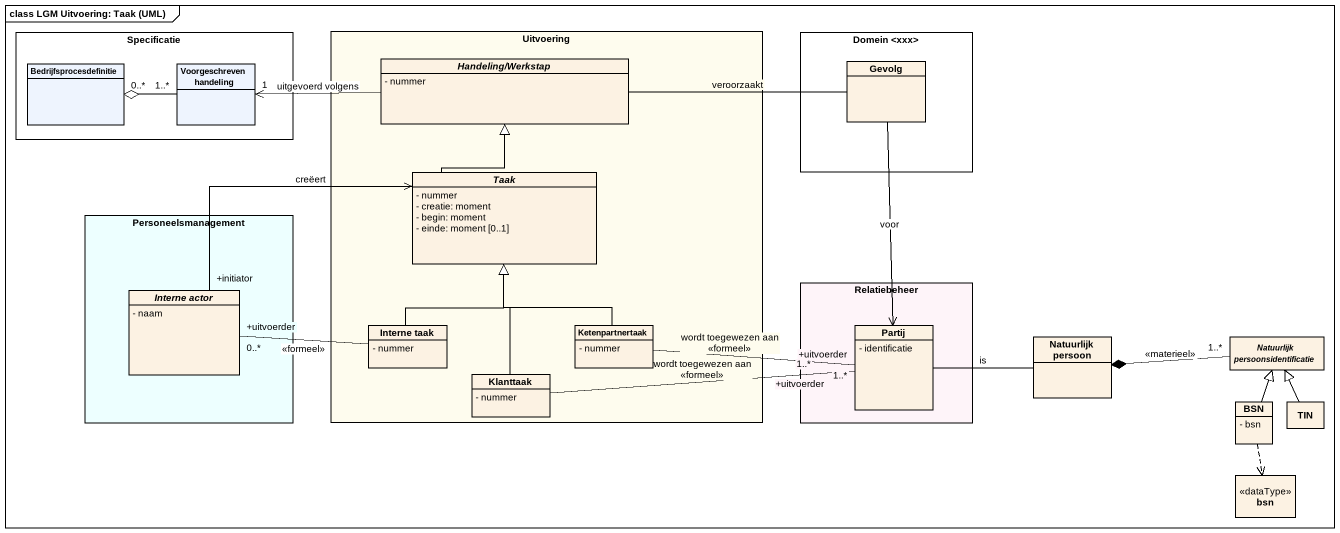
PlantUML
@startuml
mainframe class LGM Uitvoering: Taak (UML)
hide circle
hide empty members
skinparam classAttributeIconSize 0
rectangle Specificatie {
  class Bedrijfsprocesdefinitie #EEF4FE
  class "Voorgeschreven handeling" as Voorgeschreven_handeling #EEF4FE
}
rectangle Uitvoering #FEFCEE {
  abstract class "Handeling/Werkstap" as Handeling_Werkstap {
    - nummer
  }
  abstract class Taak {
    - nummer
    - creatie: moment
    - begin: moment
    - einde: moment [0..1]
  }
  class "Interne taak" as Interne_taak {
    - nummer
  }
  class Ketenpartnertaak {
    - nummer
  }
  class Klanttaak {
    - nummer
  }
}
rectangle "Domein <xxx>" as Domein_xxx #FFFFFF {
  class Gevolg
}
rectangle Personeelsmanagement #EDFFFF {
  abstract class "Interne actor" as Interne_actor {
    - naam
  }
}
rectangle Relatiebeheer #FEF4F9 {
  class Partij {
    - identificatie
  }
}
class "Natuurlijk persoon" as Natuurlijk_persoon
abstract class "Natuurlijk persoonsidentificatie" as Natuurlijk
class BSN {
  - bsn
}
class TIN
class bsn <<dataType>>
Voorgeschreven_handeling "1..*" -left-o "0..*" Bedrijfsprocesdefinitie
Handeling_Werkstap -left-> "1" Voorgeschreven_handeling : uitgevoerd volgens
Handeling_Werkstap -right- Gevolg : veroorzaakt
Gevolg --> Partij : voor
Taak -up-|> Handeling_Werkstap
Interne_actor "+initiator" -right-> Taak : creëert
Interne_taak -up-|> Taak
Interne_taak -left- "+uitvoerder\n0..*" Interne_actor : <<formeel>>
Ketenpartnertaak -up-|> Taak
Ketenpartnertaak -right- "+uitvoerder\n1..*" Partij : wordt toegewezen aan\n<<formeel>>
Partij -right- Natuurlijk_persoon : is
Natuurlijk "1..*" -left-* Natuurlijk_persoon : <<materieel>>
Klanttaak -up-|> Taak
Klanttaak -right- "+uitvoerder\n1..*" Partij : wordt toegewezen aan\n<<formeel>>
BSN -up-|> Natuurlijk
BSN ..> bsn
TIN -up-|> Natuurlijk
@enduml
